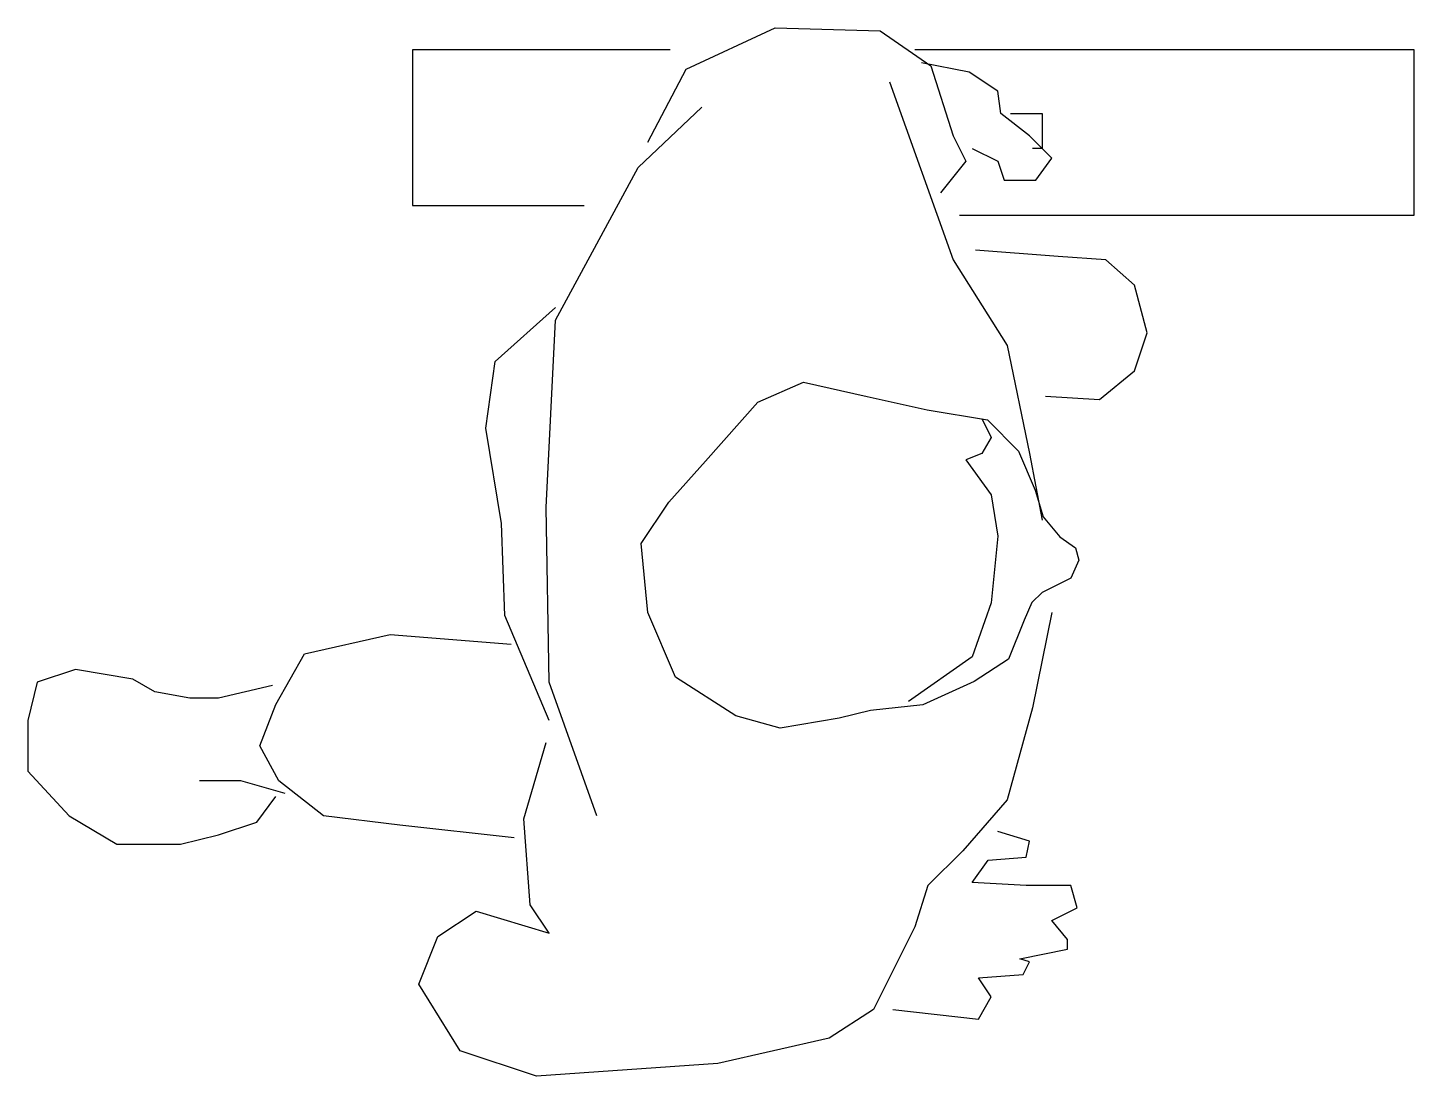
# Model space of a CAD drawing. Header units: millimetres. Extents: x -1480.127 to -1479.377, y 1864.883 to 1865.451.
import ezdxf

# ---------------------------------------------------------------- set-up
doc = ezdxf.new("R2010")
doc.units = ezdxf.units.MM
doc.header["$LTSCALE"] = 10
doc.layers.add('Humanos', color=2, linetype='Continuous')

msp = doc.modelspace()

# ---------------------------------------------------------------- linework, layer by layer
at = {"layer": 'Humanos'}
for points in [[(-1479.79143, 1865.38896), (-1479.77078, 1865.4285), (-1479.7226, 1865.45085), (-1479.66581, 1865.44913), (-1479.63828, 1865.43022), (-1479.62623, 1865.3924), (-1479.61935, 1865.37864), (-1479.63312, 1865.36145)], [(-1479.77939, 1865.43882), (-1479.91877, 1865.43882), (-1479.91877, 1865.35457), (-1479.82585, 1865.35457)], [(-1479.62279, 1865.34941), (-1479.37671, 1865.34941), (-1479.37671, 1865.43882), (-1479.64688, 1865.43882)], [(-1479.61591, 1865.38552), (-1479.60214, 1865.37864), (-1479.5987, 1865.36832), (-1479.58149, 1865.36832), (-1479.57289, 1865.38036), (-1479.58493, 1865.3924), (-1479.60042, 1865.40443), (-1479.60214, 1865.41647), (-1479.61763, 1865.42678), (-1479.64344, 1865.43194)], [(-1479.66065, 1865.42162), (-1479.62623, 1865.32534), (-1479.59698, 1865.27892), (-1479.58493, 1865.22046), (-1479.57805, 1865.18435)], [(-1479.81896, 1865.02445), (-1479.84478, 1865.09667), (-1479.8465, 1865.19123), (-1479.84134, 1865.29267), (-1479.79659, 1865.3752), (-1479.76218, 1865.40787)], [(-1479.59526, 1865.40443), (-1479.57805, 1865.40443), (-1479.57805, 1865.38552), (-1479.58321, 1865.38552)], [(-1479.57633, 1865.25141), (-1479.54707, 1865.24969), (-1479.52815, 1865.26516), (-1479.52126, 1865.2858), (-1479.52815, 1865.31159), (-1479.54363, 1865.32534), (-1479.56945, 1865.32706), (-1479.61419, 1865.3305)], [(-1479.84478, 1865.07603), (-1479.86887, 1865.13277), (-1479.87059, 1865.18263), (-1479.87919, 1865.23422), (-1479.87403, 1865.27032), (-1479.84134, 1865.29955)], [(-1479.61074, 1865.23937), (-1479.60558, 1865.22906), (-1479.61074, 1865.22046), (-1479.61935, 1865.21702), (-1479.60558, 1865.19811), (-1479.60214, 1865.17576), (-1479.60558, 1865.13965), (-1479.61591, 1865.11042), (-1479.65032, 1865.08635)], [(-1479.57289, 1865.13449), (-1479.58321, 1865.08291), (-1479.59698, 1865.03305), (-1479.62107, 1865.00554), (-1479.64, 1864.98663), (-1479.64688, 1864.96428), (-1479.66925, 1864.91957), (-1479.69334, 1864.9041), (-1479.75357, 1864.89034), (-1479.85166, 1864.88347), (-1479.89296, 1864.89722), (-1479.91533, 1864.93333), (-1479.90501, 1864.95912), (-1479.88436, 1864.97287), (-1479.84478, 1864.96084), (-1479.8551, 1864.97631), (-1479.85854, 1865.02273), (-1479.8465, 1865.064)], [(-1479.86371, 1865.01242), (-1479.92566, 1865.0193), (-1479.96696, 1865.02445), (-1479.99105, 1865.04337), (-1480.00137, 1865.06228), (-1479.99277, 1865.08463), (-1479.97728, 1865.11214), (-1479.93082, 1865.12246), (-1479.86543, 1865.1173)], [(-1479.99449, 1865.09495), (-1480.02374, 1865.08807), (-1480.03923, 1865.08807), (-1480.05816, 1865.09151), (-1480.0702, 1865.09839), (-1480.10118, 1865.10354), (-1480.12183, 1865.09667), (-1480.12699, 1865.07603), (-1480.12699, 1865.04853), (-1480.10462, 1865.02445), (-1480.07881, 1865.00898), (-1480.04439, 1865.00898), (-1480.02374, 1865.01414), (-1480.00309, 1865.02102), (-1479.99277, 1865.03477)], [(-1479.9876, 1865.03649), (-1480.0117, 1865.04337), (-1480.03407, 1865.04337)], [(-1479.65893, 1864.91957), (-1479.61247, 1864.91442), (-1479.60558, 1864.92645), (-1479.61247, 1864.93677), (-1479.58837, 1864.93849), (-1479.58493, 1864.94536), (-1479.5901, 1864.94708), (-1479.56428, 1864.95224), (-1479.56428, 1864.9574), (-1479.57289, 1864.96772), (-1479.55912, 1864.97459), (-1479.56256, 1864.98663), (-1479.58665, 1864.98663), (-1479.61591, 1864.98835), (-1479.6073, 1865.00038), (-1479.58665, 1865.0021), (-1479.58493, 1865.0107), (-1479.60214, 1865.01586)]]:
    msp.add_lwpolyline(points, dxfattribs=at)
msp.add_lwpolyline([(-1479.55826, 1865.16273), (-1479.56248, 1865.15309), (-1479.57815, 1865.14526), (-1479.58358, 1865.13984), (-1479.58779, 1865.13021), (-1479.59623, 1865.10913), (-1479.61492, 1865.09709), (-1479.64264, 1865.08444), (-1479.67097, 1865.08143), (-1479.68784, 1865.07722), (-1479.71979, 1865.0718), (-1479.74389, 1865.07842), (-1479.77644, 1865.0995), (-1479.79151, 1865.13442), (-1479.79512, 1865.17176), (-1479.78006, 1865.19404), (-1479.76017, 1865.21632), (-1479.73184, 1865.24824), (-1479.70713, 1865.25908), (-1479.67278, 1865.25125), (-1479.64023, 1865.24402), (-1479.60768, 1865.2386), (-1479.59081, 1865.22174), (-1479.58177, 1865.20067), (-1479.57755, 1865.18621), (-1479.56851, 1865.17537), (-1479.56007, 1865.16935)], close=True, dxfattribs=at)

doc.saveas('drawing.dxf')
